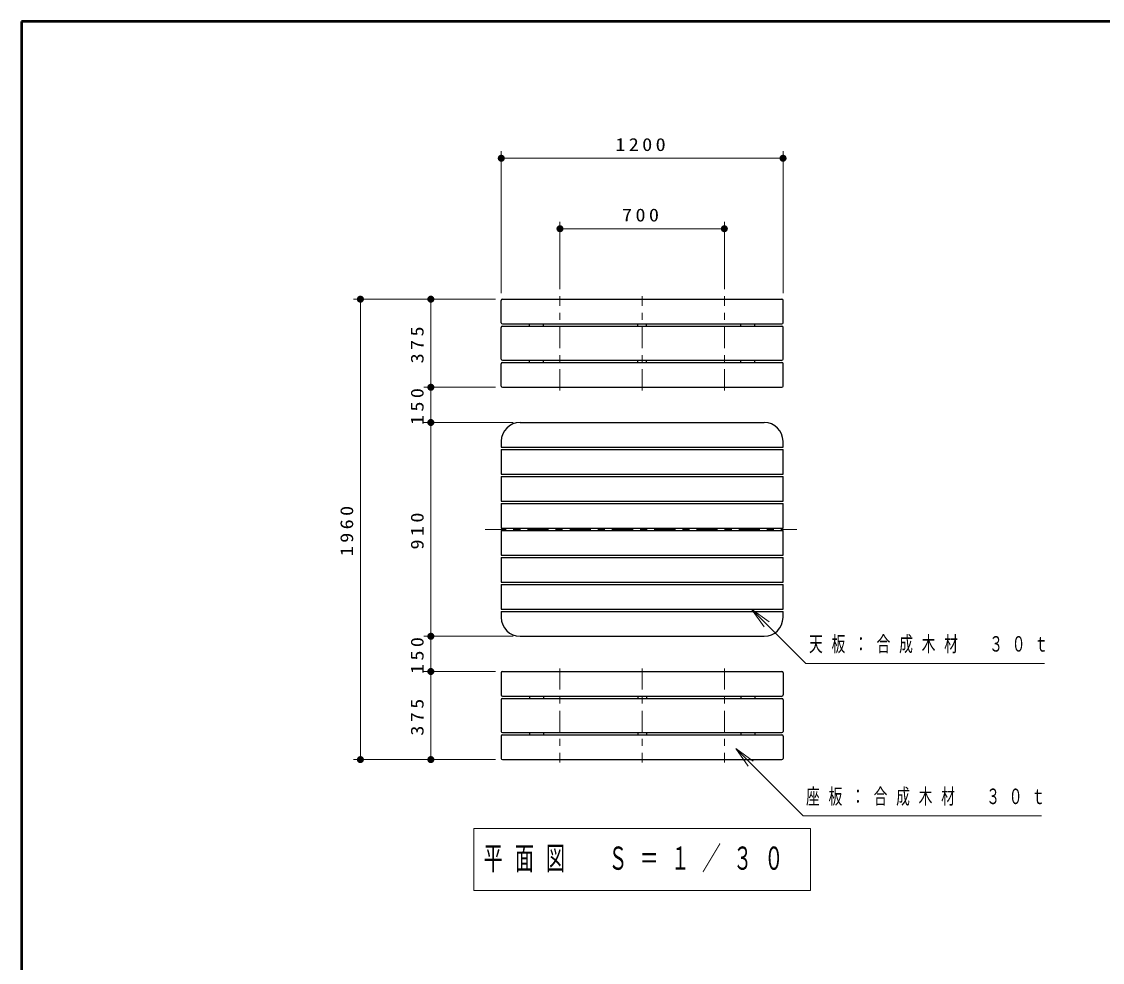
# Model space of a CAD drawing. Units: millimetres on the paper, with parts at other scales. Extents: x -385 to 0, y 0 to 267.
# Drawn here: x -385 to -231.6, y 133.5 to 267 of the extents above; entities that cross this region are included whole.
import ezdxf

# ---------------------------------------------------------------- set-up
doc = ezdxf.new("R2010")
doc.units = ezdxf.units.MM
doc.linetypes.add('USER2', pattern=[6, 3, -1, 1, -1])
doc.layers.add('LY_1', color=7, linetype='Continuous', lineweight=25)
doc.layers.add('LY_2', color=7, linetype='Continuous', lineweight=13)
doc.styles.add('ＭＳ ゴシック', font='')
doc.styles.get('ＭＳ ゴシック').set_extended_font_data('MS Gothic')

# ---------------------------------------------------------------- blocks, each defined once
blk = doc.blocks.new('filled_dot')
at = {"color": 0, "linetype": 'Continuous', "lineweight": -2, "const_width": 1.25}
blk.add_lwpolyline([(-0.625, 0, 1), (0.625, 0, 1)], format="xyb", close=True, dxfattribs=at)

msp = doc.modelspace()

# ---------------------------------------------------------------- linework, layer by layer
at = {"layer": 'LY_1', "lineweight": 13}
for p, q in [((-316.901, 228.444), (-316.901, 248.611)), ((-276.901, 228.444), (-276.901, 248.611)), ((-316.901, 247.611), (-276.901, 247.611)), ((-308.568, 229.046), (-308.568, 238.611)), ((-285.235, 229.046), (-285.235, 238.611)), ((-308.568, 237.611), (-285.235, 237.611)), ((-327.901, 227.611), (-337.901, 227.611)), ((-336.901, 162.278), (-336.901, 227.611)), ((-317.735, 227.611), (-327.901, 227.611)), ((-326.901, 215.111), (-326.901, 227.611)), ((-317.735, 215.111), (-327.901, 215.111)), ((-326.901, 210.111), (-326.901, 215.111)), ((-315.235, 210.111), (-327.901, 210.111)), ((-326.901, 179.778), (-326.901, 210.111)), ((-281.356, 183.611), (-279.235, 181.49)), ((-281.356, 183.611), (-278.881, 181.843)), ((-279.588, 181.136), (-281.356, 183.611)), ((-315.235, 179.778), (-327.901, 179.778)), ((-326.901, 174.778), (-326.901, 179.778)), ((-317.735, 174.778), (-327.901, 174.778)), ((-326.901, 162.278), (-326.901, 174.778)), ((-283.612, 163.836), (-281.491, 161.715)), ((-283.612, 163.836), (-281.138, 162.068)), ((-281.845, 161.361), (-283.612, 163.836)), ((-327.901, 162.278), (-337.901, 162.278)), ((-317.735, 162.278), (-327.901, 162.278)), ((-320.801, 152.495), (-320.801, 143.695)), ((-273.001, 152.495), (-320.801, 152.495)), ((-273.001, 143.695), (-273.001, 152.495)), ((-320.801, 143.695), (-273.001, 143.695))]:
    msp.add_line(p, q, dxfattribs=at)
at = {"layer": 'LY_1'}
for p, q in [((-316.901, 224.278), (-316.901, 227.444)), ((-316.734, 227.611), (-277.068, 227.611)), ((-276.901, 224.278), (-276.901, 227.444)), ((-316.734, 224.111), (-277.068, 224.111)), ((-312.901, 223.778), (-312.901, 224.111)), ((-310.901, 223.778), (-310.901, 224.111)), ((-297.535, 223.778), (-297.535, 224.111)), ((-296.268, 223.778), (-296.268, 224.111)), ((-282.901, 223.778), (-282.901, 224.111)), ((-280.901, 223.778), (-280.901, 224.111)), ((-316.901, 219.111), (-316.901, 223.611)), ((-316.734, 223.778), (-277.068, 223.778)), ((-276.901, 219.111), (-276.901, 223.611)), ((-316.901, 215.278), (-316.901, 218.444)), ((-316.734, 218.944), (-277.068, 218.944)), ((-316.734, 218.611), (-277.068, 218.611)), ((-312.901, 218.611), (-312.901, 218.944)), ((-310.901, 218.611), (-310.901, 218.944)), ((-297.535, 218.611), (-297.535, 218.944)), ((-296.268, 218.611), (-296.268, 218.944)), ((-282.901, 218.611), (-282.901, 218.944)), ((-280.901, 218.611), (-280.901, 218.944)), ((-276.901, 215.278), (-276.901, 218.444)), ((-316.734, 215.111), (-277.068, 215.111)), ((-316.901, 174.611), (-316.901, 171.444)), ((-316.734, 174.777), (-277.068, 174.777)), ((-276.901, 174.611), (-276.901, 171.444)), ((-316.901, 170.778), (-316.901, 166.278)), ((-316.734, 171.278), (-277.068, 171.278)), ((-316.734, 170.944), (-277.068, 170.944)), ((-312.901, 171.278), (-312.901, 170.944)), ((-310.901, 171.278), (-310.901, 170.944)), ((-297.535, 171.278), (-297.535, 170.944)), ((-296.268, 171.278), (-296.268, 170.944)), ((-282.901, 171.278), (-282.901, 170.944)), ((-280.901, 171.278), (-280.901, 170.944)), ((-276.901, 170.778), (-276.901, 166.278)), ((-316.734, 166.111), (-277.068, 166.111)), ((-316.734, 165.778), (-277.068, 165.778)), ((-312.901, 166.111), (-312.901, 165.778)), ((-310.901, 166.111), (-310.901, 165.778)), ((-297.535, 166.111), (-297.535, 165.778)), ((-296.268, 166.111), (-296.268, 165.778)), ((-282.901, 166.111), (-282.901, 165.778)), ((-280.901, 166.111), (-280.901, 165.778)), ((-316.901, 165.611), (-316.901, 162.444)), ((-276.901, 165.611), (-276.901, 162.444)), ((-316.734, 162.278), (-277.068, 162.278))]:
    msp.add_line(p, q, dxfattribs=at)
at = {"layer": 'LY_1', "linetype": 'USER2', "lineweight": 13}
for p, q in [((-308.568, 214.675), (-308.568, 228.046)), ((-296.901, 214.675), (-296.901, 228.046)), ((-285.235, 214.675), (-285.235, 228.046)), ((-319.191, 194.944), (-274.932, 194.944)), ((-308.568, 175.213), (-308.568, 161.842)), ((-296.901, 175.213), (-296.901, 161.842)), ((-285.235, 175.213), (-285.235, 161.842))]:
    msp.add_line(p, q, dxfattribs=at)
at = {"layer": 'LY_1', "color": 21}
for p, q in [((-314.235, 210.111), (-279.568, 210.111)), ((-316.901, 207.444), (-316.901, 206.611)), ((-276.901, 206.611), (-276.901, 207.444)), ((-316.901, 206.611), (-276.901, 206.611)), ((-316.901, 206.278), (-276.901, 206.278)), ((-316.901, 206.278), (-316.901, 202.778)), ((-276.901, 202.778), (-276.901, 206.278)), ((-316.901, 202.778), (-276.901, 202.778)), ((-316.901, 202.444), (-276.901, 202.444)), ((-316.901, 202.444), (-316.901, 198.944)), ((-276.901, 198.944), (-276.901, 202.444)), ((-316.901, 198.944), (-276.901, 198.944)), ((-316.901, 198.611), (-276.901, 198.611)), ((-316.901, 198.611), (-316.901, 195.111)), ((-276.901, 195.111), (-276.901, 198.611)), ((-316.901, 195.111), (-276.901, 195.111)), ((-316.901, 194.778), (-276.901, 194.778)), ((-316.901, 194.778), (-316.901, 191.278)), ((-276.901, 191.278), (-276.901, 194.778)), ((-316.901, 191.278), (-276.901, 191.278)), ((-316.901, 190.944), (-276.901, 190.944)), ((-316.901, 190.944), (-316.901, 187.444)), ((-276.901, 187.444), (-276.901, 190.944)), ((-316.901, 187.444), (-276.901, 187.444)), ((-316.901, 187.111), (-276.901, 187.111)), ((-316.901, 187.111), (-316.901, 183.611)), ((-276.901, 183.611), (-276.901, 187.111)), ((-316.901, 183.611), (-276.901, 183.611)), ((-316.901, 183.278), (-276.901, 183.278)), ((-316.901, 183.278), (-316.901, 182.444)), ((-276.901, 182.444), (-276.901, 183.278)), ((-314.235, 179.778), (-279.568, 179.778))]:
    msp.add_line(p, q, dxfattribs=at)
at = {"layer": 'LY_1', "lineweight": 13}
for points in [[(-281.356, 183.611), (-273.665, 175.919), (-239.776, 175.919)], [(-283.612, 163.836), (-274.056, 154.28), (-240.198, 154.28)]]:
    msp.add_lwpolyline(points, dxfattribs=at)
at = {"layer": 'LY_1'}
for centre, start, end in [((-316.734, 227.444), 90, 180), ((-277.068, 227.444), 0, 90), ((-316.734, 224.278), 180, 270), ((-277.068, 224.278), 270, 0), ((-316.734, 223.611), 90, 180), ((-277.068, 223.611), 0, 90), ((-316.734, 219.111), 180, 270), ((-316.734, 218.444), 90, 180), ((-277.068, 219.111), 270, 0), ((-277.068, 218.444), 0, 90), ((-316.734, 215.278), 180, 270), ((-277.068, 215.278), 270, 0), ((-316.734, 174.611), 90, 180), ((-277.068, 174.611), 0, 90), ((-316.734, 171.444), 180, 270), ((-316.734, 170.778), 90, 180), ((-277.068, 171.444), 270, 0), ((-277.068, 170.778), 0, 90), ((-316.734, 166.278), 180, 270), ((-316.734, 165.611), 90, 180), ((-277.068, 166.278), 270, 0), ((-277.068, 165.611), 0, 90), ((-316.734, 162.444), 180, 270), ((-277.068, 162.444), 270, 0)]:
    msp.add_arc(centre, 0.167, start, end, dxfattribs=at)
at = {"layer": 'LY_1', "color": 21}
for centre, start, end in [((-314.235, 207.444), 90, 180), ((-279.568, 207.444), 0, 90), ((-314.235, 182.444), 180, 270), ((-279.568, 182.444), 270, 0)]:
    msp.add_arc(centre, 2.667, start, end, dxfattribs=at)
at = {"layer": 'LY_2', "lineweight": 50}
for p, q in [((-385, 267), (-385, 0)), ((0, 267), (-385, 267))]:
    msp.add_line(p, q, dxfattribs=at)

# ---------------------------------------------------------------- block references
at = {"layer": 'LY_1', "lineweight": 13, "xscale": 0.4, "yscale": 0.4}
for p in [(-316.901, 247.611), (-308.568, 237.611)]:
    msp.add_blockref('filled_dot', p, dxfattribs=at)
for p, rotation in [((-276.901, 247.611), 180), ((-285.235, 237.611), 180), ((-336.901, 227.611), 270), ((-326.901, 227.611), 270), ((-326.901, 215.111), 90), ((-326.901, 215.111), 270), ((-326.901, 210.111), 90), ((-326.901, 210.111), 270), ((-326.901, 179.778), 90), ((-326.901, 179.778), 270), ((-326.901, 174.778), 90), ((-326.901, 174.778), 270), ((-336.901, 162.278), 90), ((-326.901, 162.278), 90)]:
    msp.add_blockref('filled_dot', p, dxfattribs=dict(at, rotation=rotation))

# ---------------------------------------------------------------- texts
at = {"layer": 'LY_1', "style": 'ＭＳ ゴシック'}
for s, insert, char_height, attachment_point in [('\\T1.33;\\W1.15;1200', (-296.901, 248.611), 1.833, 8), ('\\T1.33;\\W1.15;700', (-296.901, 238.611), 1.833, 8), ('\\T1.64;\\W0.65;天板：合成木材\u3000３０ｔ', (-273.211, 178.569), 2.199, 4), ('\\T1.64;\\W0.65;座板：合成木材\u3000３０ｔ', (-273.634, 156.93), 2.199, 4), ('\\T1.64;\\W0.6;平面図\u3000Ｓ＝１／３０', (-319.401, 148.095), 3.299, 4)]:
    msp.add_mtext(s, dxfattribs=dict(at, insert=insert, char_height=char_height, attachment_point=attachment_point))
at = {"layer": 'LY_1', "char_height": 1.833, "attachment_point": 8, "rotation": 90, "style": 'ＭＳ ゴシック'}
for s, insert in [('\\T1.33;\\W1.15;375', (-327.901, 221.361)), ('\\T1.33;\\W1.15;150', (-327.901, 212.611)), ('\\T1.33;\\W1.15;1960', (-337.901, 194.944)), ('\\T1.33;\\W1.15;910', (-327.901, 194.944)), ('\\T1.33;\\W1.15;150', (-327.901, 177.278)), ('\\T1.33;\\W1.15;375', (-327.901, 168.528))]:
    msp.add_mtext(s, dxfattribs=dict(at, insert=insert))

doc.saveas('drawing.dxf')
